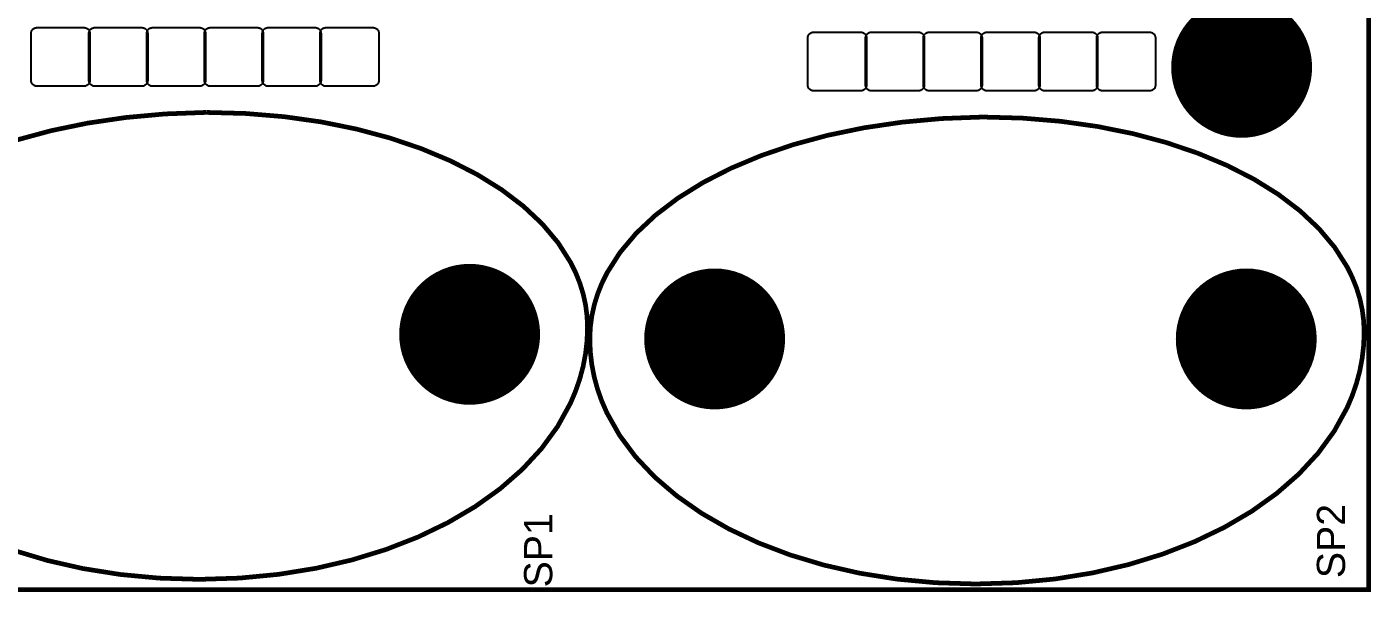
# Model space of a CAD drawing. Header units: inches. Extents: x -2.62 to 2.61, y -2.28 to 2.28.
# Drawn here: x 0.323 to 2.612, y -2.276 to -1.313 of the extents above; entities that cross this region are included whole.
import ezdxf

# ---------------------------------------------------------------- set-up
doc = ezdxf.new("R2010")
doc.units = ezdxf.units.IN
doc.layers.get('0').update_dxf_attribs({"linetype": 'CONTINUOUS'})

# ---------------------------------------------------------------- blocks, each defined once
blk = doc.blocks.new('EPAD')
at = {"const_width": 0.5}
blk.add_lwpolyline([(-0.25, 0, 1), (0.25, 0, 1)], format="xyb", close=True, dxfattribs=at)

msp = doc.modelspace()

# ---------------------------------------------------------------- linework, layer by layer
at = {"const_width": 0.008}
for points in [[(-2.612283, -2.271654), (2.608189, -2.271654), (2.608189, 2.271654), (-2.612283, 2.271654), (-2.612283, -2.271654)], [(-2.612283, -2.271654), (2.608189, -2.271654), (2.608189, 2.271654), (-2.612283, 2.271654), (-2.612283, -2.271654)], [(-2.612283, -2.271654), (2.608189, -2.271654), (2.608189, 2.271654), (-2.612283, 2.271654), (-2.612283, -2.271654)], [(0.299693, -2.204427), (0.357309, -2.221741), (0.418054, -2.23554), (0.48163, -2.245633), (0.547733, -2.251829), (0.616063, -2.253937), (0.684802, -2.25177), (0.751302, -2.245398), (0.815257, -2.23502), (0.876367, -2.22083), (0.934328, -2.203026), (0.988837, -2.181804), (1.039592, -2.157359), (1.086289, -2.129891), (1.128627, -2.099593), (1.166302, -2.066663), (1.199012, -2.031296), (1.226453, -1.993691), (1.248323, -1.954042), (1.257075, -1.933513), (1.26432, -1.912547), (1.270021, -1.891169), (1.27414, -1.869402), (1.276639, -1.847272), (1.27748, -1.824803), (1.276654, -1.805632), (1.274199, -1.786751), (1.270154, -1.76818), (1.264555, -1.749939), (1.257439, -1.73205), (1.248844, -1.714535), (1.227364, -1.680706), (1.200413, -1.648621), (1.168287, -1.618446), (1.131285, -1.59035), (1.089704, -1.564499), (1.04384, -1.541062), (0.993991, -1.520206), (0.940456, -1.502099), (0.88353, -1.486909), (0.823511, -1.474802), (0.760698, -1.465947), (0.695386, -1.460511), (0.627874, -1.458661)], [(0.299693, -2.204427), (0.357309, -2.221741), (0.418054, -2.23554), (0.48163, -2.245633), (0.547733, -2.251829), (0.616063, -2.253937), (0.684802, -2.25177), (0.751302, -2.245398), (0.815257, -2.23502), (0.876367, -2.22083), (0.934328, -2.203026), (0.988837, -2.181804), (1.039592, -2.157359), (1.086289, -2.129891), (1.128627, -2.099593), (1.166302, -2.066663), (1.199012, -2.031296), (1.226453, -1.993691), (1.248323, -1.954042), (1.257075, -1.933513), (1.26432, -1.912547), (1.270021, -1.891169), (1.27414, -1.869402), (1.276639, -1.847272), (1.27748, -1.824803), (1.276654, -1.805632), (1.274199, -1.786751), (1.270154, -1.76818), (1.264555, -1.749939), (1.257439, -1.73205), (1.248844, -1.714535), (1.227364, -1.680706), (1.200413, -1.648621), (1.168287, -1.618446), (1.131285, -1.59035), (1.089704, -1.564499), (1.04384, -1.541062), (0.993991, -1.520206), (0.940456, -1.502099), (0.88353, -1.486909), (0.823511, -1.474802), (0.760698, -1.465947), (0.695386, -1.460511), (0.627874, -1.458661)], [(0.299693, -2.204427), (0.357309, -2.221741), (0.418054, -2.23554), (0.48163, -2.245633), (0.547733, -2.251829), (0.616063, -2.253937), (0.684802, -2.25177), (0.751302, -2.245398), (0.815257, -2.23502), (0.876367, -2.22083), (0.934328, -2.203026), (0.988837, -2.181804), (1.039592, -2.157359), (1.086289, -2.129891), (1.128627, -2.099593), (1.166302, -2.066663), (1.199012, -2.031296), (1.226453, -1.993691), (1.248323, -1.954042), (1.257075, -1.933513), (1.26432, -1.912547), (1.270021, -1.891169), (1.27414, -1.869402), (1.276639, -1.847272), (1.27748, -1.824803), (1.276654, -1.805632), (1.274199, -1.786751), (1.270154, -1.76818), (1.264555, -1.749939), (1.257439, -1.73205), (1.248844, -1.714535), (1.227364, -1.680706), (1.200413, -1.648621), (1.168287, -1.618446), (1.131285, -1.59035), (1.089704, -1.564499), (1.04384, -1.541062), (0.993991, -1.520206), (0.940456, -1.502099), (0.88353, -1.486909), (0.823511, -1.474802), (0.760698, -1.465947), (0.695386, -1.460511), (0.627874, -1.458661)], [(0.627874, -1.458661), (0.558032, -1.461243), (0.490531, -1.467403), (0.425669, -1.476974), (0.363744, -1.489792), (0.305057, -1.505691)], [(0.627874, -1.458661), (0.558032, -1.461243), (0.490531, -1.467403), (0.425669, -1.476974), (0.363744, -1.489792), (0.305057, -1.505691)], [(0.627874, -1.458661), (0.558032, -1.461243), (0.490531, -1.467403), (0.425669, -1.476974), (0.363744, -1.489792), (0.305057, -1.505691)], [(1.950709, -1.466535), (1.880867, -1.469117), (1.813366, -1.475277), (1.748504, -1.484848), (1.686579, -1.497666), (1.627892, -1.513565), (1.57274, -1.53238), (1.521423, -1.553945), (1.474239, -1.578094), (1.431486, -1.604663), (1.393465, -1.633486), (1.360473, -1.664397), (1.33281, -1.697231), (1.310774, -1.731822), (1.301959, -1.749726), (1.294664, -1.768006), (1.288924, -1.786644), (1.284779, -1.805617), (1.282264, -1.824905), (1.281417, -1.844488), (1.282254, -1.866339), (1.284738, -1.887859), (1.288833, -1.909027), (1.2945, -1.929817), (1.301702, -1.950206), (1.310401, -1.97017), (1.332141, -2.008728), (1.359419, -2.045298), (1.391934, -2.079691), (1.429384, -2.111715), (1.47147, -2.141179), (1.51789, -2.167892), (1.568343, -2.191663), (1.622528, -2.212301), (1.680143, -2.229615), (1.740889, -2.243414), (1.804464, -2.253507), (1.870567, -2.259703), (1.938898, -2.261811), (2.007637, -2.259644), (2.074136, -2.253272), (2.138092, -2.242894), (2.199202, -2.228704), (2.257162, -2.2109), (2.311672, -2.189678), (2.362426, -2.165233), (2.409124, -2.137765), (2.451462, -2.107467), (2.489137, -2.074537), (2.521846, -2.03917), (2.549288, -2.001565), (2.571158, -1.961916), (2.579909, -1.941387), (2.587154, -1.920421), (2.592856, -1.899043), (2.596974, -1.877276), (2.599474, -1.855146), (2.600315, -1.832677), (2.599489, -1.813506), (2.597034, -1.794625), (2.592989, -1.776054), (2.587389, -1.757813), (2.580274, -1.739924), (2.571679, -1.722409), (2.550199, -1.68858), (2.523248, -1.656495), (2.491122, -1.62632), (2.45412, -1.598224), (2.412538, -1.572373), (2.366674, -1.548936), (2.316826, -1.52808), (2.26329, -1.509973), (2.206364, -1.494783), (2.146346, -1.482676), (2.083532, -1.473821), (2.018221, -1.468385), (1.950709, -1.466535)], [(1.950709, -1.466535), (1.880867, -1.469117), (1.813366, -1.475277), (1.748504, -1.484848), (1.686579, -1.497666), (1.627892, -1.513565), (1.57274, -1.53238), (1.521423, -1.553945), (1.474239, -1.578094), (1.431486, -1.604663), (1.393465, -1.633486), (1.360473, -1.664397), (1.33281, -1.697231), (1.310774, -1.731822), (1.301959, -1.749726), (1.294664, -1.768006), (1.288924, -1.786644), (1.284779, -1.805617), (1.282264, -1.824905), (1.281417, -1.844488), (1.282254, -1.866339), (1.284738, -1.887859), (1.288833, -1.909027), (1.2945, -1.929817), (1.301702, -1.950206), (1.310401, -1.97017), (1.332141, -2.008728), (1.359419, -2.045298), (1.391934, -2.079691), (1.429384, -2.111715), (1.47147, -2.141179), (1.51789, -2.167892), (1.568343, -2.191663), (1.622528, -2.212301), (1.680143, -2.229615), (1.740889, -2.243414), (1.804464, -2.253507), (1.870567, -2.259703), (1.938898, -2.261811), (2.007637, -2.259644), (2.074136, -2.253272), (2.138092, -2.242894), (2.199202, -2.228704), (2.257162, -2.2109), (2.311672, -2.189678), (2.362426, -2.165233), (2.409124, -2.137765), (2.451462, -2.107467), (2.489137, -2.074537), (2.521846, -2.03917), (2.549288, -2.001565), (2.571158, -1.961916), (2.579909, -1.941387), (2.587154, -1.920421), (2.592856, -1.899043), (2.596974, -1.877276), (2.599474, -1.855146), (2.600315, -1.832677), (2.599489, -1.813506), (2.597034, -1.794625), (2.592989, -1.776054), (2.587389, -1.757813), (2.580274, -1.739924), (2.571679, -1.722409), (2.550199, -1.68858), (2.523248, -1.656495), (2.491122, -1.62632), (2.45412, -1.598224), (2.412538, -1.572373), (2.366674, -1.548936), (2.316826, -1.52808), (2.26329, -1.509973), (2.206364, -1.494783), (2.146346, -1.482676), (2.083532, -1.473821), (2.018221, -1.468385), (1.950709, -1.466535)], [(1.950709, -1.466535), (1.880867, -1.469117), (1.813366, -1.475277), (1.748504, -1.484848), (1.686579, -1.497666), (1.627892, -1.513565), (1.57274, -1.53238), (1.521423, -1.553945), (1.474239, -1.578094), (1.431486, -1.604663), (1.393465, -1.633486), (1.360473, -1.664397), (1.33281, -1.697231), (1.310774, -1.731822), (1.301959, -1.749726), (1.294664, -1.768006), (1.288924, -1.786644), (1.284779, -1.805617), (1.282264, -1.824905), (1.281417, -1.844488), (1.282254, -1.866339), (1.284738, -1.887859), (1.288833, -1.909027), (1.2945, -1.929817), (1.301702, -1.950206), (1.310401, -1.97017), (1.332141, -2.008728), (1.359419, -2.045298), (1.391934, -2.079691), (1.429384, -2.111715), (1.47147, -2.141179), (1.51789, -2.167892), (1.568343, -2.191663), (1.622528, -2.212301), (1.680143, -2.229615), (1.740889, -2.243414), (1.804464, -2.253507), (1.870567, -2.259703), (1.938898, -2.261811), (2.007637, -2.259644), (2.074136, -2.253272), (2.138092, -2.242894), (2.199202, -2.228704), (2.257162, -2.2109), (2.311672, -2.189678), (2.362426, -2.165233), (2.409124, -2.137765), (2.451462, -2.107467), (2.489137, -2.074537), (2.521846, -2.03917), (2.549288, -2.001565), (2.571158, -1.961916), (2.579909, -1.941387), (2.587154, -1.920421), (2.592856, -1.899043), (2.596974, -1.877276), (2.599474, -1.855146), (2.600315, -1.832677), (2.599489, -1.813506), (2.597034, -1.794625), (2.592989, -1.776054), (2.587389, -1.757813), (2.580274, -1.739924), (2.571679, -1.722409), (2.550199, -1.68858), (2.523248, -1.656495), (2.491122, -1.62632), (2.45412, -1.598224), (2.412538, -1.572373), (2.366674, -1.548936), (2.316826, -1.52808), (2.26329, -1.509973), (2.206364, -1.494783), (2.146346, -1.482676), (2.083532, -1.473821), (2.018221, -1.468385), (1.950709, -1.466535)]]:
    msp.add_lwpolyline(points, dxfattribs=at)
for points in [[(0.419843, -1.414173), (0.339843, -1.414173), (0.338803, -1.414123), (0.337798, -1.413974), (0.336831, -1.413732), (0.335907, -1.413402), (0.335031, -1.412987), (0.334207, -1.412492), (0.333439, -1.411923), (0.332733, -1.411283), (0.332093, -1.410576), (0.331524, -1.409809), (0.331029, -1.408985), (0.330614, -1.408109), (0.330283, -1.407185), (0.330041, -1.406218), (0.329893, -1.405213), (0.329843, -1.404173), (0.329843, -1.324173), (0.329893, -1.323134), (0.330041, -1.322129), (0.330283, -1.321162), (0.330614, -1.320238), (0.331029, -1.319361), (0.331524, -1.318537), (0.332093, -1.31777), (0.332733, -1.317064), (0.333439, -1.316424), (0.334207, -1.315854), (0.335031, -1.315359), (0.335907, -1.314945), (0.336831, -1.314614), (0.337798, -1.314372), (0.338803, -1.314224), (0.339843, -1.314173), (0.419843, -1.314173), (0.420882, -1.314224), (0.421887, -1.314372), (0.422854, -1.314614), (0.423778, -1.314945), (0.424654, -1.315359), (0.425478, -1.315854), (0.426246, -1.316424), (0.426952, -1.317064), (0.427592, -1.31777), (0.428161, -1.318537), (0.428656, -1.319361), (0.429071, -1.320238), (0.429402, -1.321162), (0.429644, -1.322129), (0.429792, -1.323134), (0.429843, -1.324173), (0.429843, -1.404173), (0.429792, -1.405213), (0.429644, -1.406218), (0.429402, -1.407185), (0.429071, -1.408109), (0.428656, -1.408985), (0.428161, -1.409809), (0.427592, -1.410576), (0.426952, -1.411283), (0.426246, -1.411923), (0.425478, -1.412492), (0.424654, -1.412987), (0.423778, -1.413402), (0.422854, -1.413732), (0.421887, -1.413974), (0.420882, -1.414123), (0.419843, -1.414173)], [(0.518268, -1.414173), (0.438268, -1.414173), (0.437228, -1.414123), (0.436223, -1.413974), (0.435256, -1.413732), (0.434332, -1.413402), (0.433456, -1.412987), (0.432632, -1.412492), (0.431864, -1.411923), (0.431158, -1.411283), (0.430518, -1.410576), (0.429949, -1.409809), (0.429454, -1.408985), (0.429039, -1.408109), (0.428709, -1.407185), (0.428467, -1.406218), (0.428318, -1.405213), (0.428268, -1.404173), (0.428268, -1.324173), (0.428318, -1.323134), (0.428467, -1.322129), (0.428709, -1.321162), (0.429039, -1.320238), (0.429454, -1.319361), (0.429949, -1.318537), (0.430518, -1.31777), (0.431158, -1.317064), (0.431864, -1.316424), (0.432632, -1.315854), (0.433456, -1.315359), (0.434332, -1.314945), (0.435256, -1.314614), (0.436223, -1.314372), (0.437228, -1.314224), (0.438268, -1.314173), (0.518268, -1.314173), (0.519307, -1.314224), (0.520312, -1.314372), (0.521279, -1.314614), (0.522203, -1.314945), (0.52308, -1.315359), (0.523904, -1.315854), (0.524671, -1.316424), (0.525377, -1.317064), (0.526017, -1.31777), (0.526587, -1.318537), (0.527081, -1.319361), (0.527496, -1.320238), (0.527827, -1.321162), (0.528069, -1.322129), (0.528217, -1.323134), (0.528268, -1.324173), (0.528268, -1.404173), (0.528217, -1.405213), (0.528069, -1.406218), (0.527827, -1.407185), (0.527496, -1.408109), (0.527081, -1.408985), (0.526587, -1.409809), (0.526017, -1.410576), (0.525377, -1.411283), (0.524671, -1.411923), (0.523904, -1.412492), (0.52308, -1.412987), (0.522203, -1.413402), (0.521279, -1.413732), (0.520312, -1.413974), (0.519307, -1.414123), (0.518268, -1.414173)], [(0.616693, -1.414173), (0.536693, -1.414173), (0.535654, -1.414123), (0.534648, -1.413974), (0.533681, -1.413732), (0.532757, -1.413402), (0.531881, -1.412987), (0.531057, -1.412492), (0.530289, -1.411923), (0.529583, -1.411283), (0.528943, -1.410576), (0.528374, -1.409809), (0.52788, -1.408985), (0.527465, -1.408109), (0.527134, -1.407185), (0.526892, -1.406218), (0.526743, -1.405213), (0.526693, -1.404173), (0.526693, -1.324173), (0.526743, -1.323134), (0.526892, -1.322129), (0.527134, -1.321162), (0.527465, -1.320238), (0.52788, -1.319361), (0.528374, -1.318537), (0.528943, -1.31777), (0.529583, -1.317064), (0.530289, -1.316424), (0.531057, -1.315854), (0.531881, -1.315359), (0.532757, -1.314945), (0.533681, -1.314614), (0.534648, -1.314372), (0.535654, -1.314224), (0.536693, -1.314173), (0.616693, -1.314173), (0.617732, -1.314224), (0.618737, -1.314372), (0.619704, -1.314614), (0.620628, -1.314945), (0.621505, -1.315359), (0.622329, -1.315854), (0.623096, -1.316424), (0.623802, -1.317064), (0.624443, -1.31777), (0.625012, -1.318537), (0.625506, -1.319361), (0.625921, -1.320238), (0.626252, -1.321162), (0.626494, -1.322129), (0.626643, -1.323134), (0.626693, -1.324173), (0.626693, -1.404173), (0.626643, -1.405213), (0.626494, -1.406218), (0.626252, -1.407185), (0.625921, -1.408109), (0.625506, -1.408985), (0.625012, -1.409809), (0.624443, -1.410576), (0.623802, -1.411283), (0.623096, -1.411923), (0.622329, -1.412492), (0.621505, -1.412987), (0.620628, -1.413402), (0.619704, -1.413732), (0.618737, -1.413974), (0.617732, -1.414123), (0.616693, -1.414173)], [(0.715118, -1.414173), (0.635118, -1.414173), (0.634079, -1.414123), (0.633074, -1.413974), (0.632107, -1.413732), (0.631183, -1.413402), (0.630306, -1.412987), (0.629482, -1.412492), (0.628715, -1.411923), (0.628009, -1.411283), (0.627369, -1.410576), (0.626799, -1.409809), (0.626305, -1.408985), (0.62589, -1.408109), (0.625559, -1.407185), (0.625317, -1.406218), (0.625169, -1.405213), (0.625118, -1.404173), (0.625118, -1.324173), (0.625169, -1.323134), (0.625317, -1.322129), (0.625559, -1.321162), (0.62589, -1.320238), (0.626305, -1.319361), (0.626799, -1.318537), (0.627369, -1.31777), (0.628009, -1.317064), (0.628715, -1.316424), (0.629482, -1.315854), (0.630306, -1.315359), (0.631183, -1.314945), (0.632107, -1.314614), (0.633074, -1.314372), (0.634079, -1.314224), (0.635118, -1.314173), (0.715118, -1.314173), (0.716157, -1.314224), (0.717163, -1.314372), (0.71813, -1.314614), (0.719054, -1.314945), (0.71993, -1.315359), (0.720754, -1.315854), (0.721522, -1.316424), (0.722228, -1.317064), (0.722868, -1.31777), (0.723437, -1.318537), (0.723931, -1.319361), (0.724346, -1.320238), (0.724677, -1.321162), (0.724919, -1.322129), (0.725068, -1.323134), (0.725118, -1.324173), (0.725118, -1.404173), (0.725068, -1.405213), (0.724919, -1.406218), (0.724677, -1.407185), (0.724346, -1.408109), (0.723931, -1.408985), (0.723437, -1.409809), (0.722868, -1.410576), (0.722228, -1.411283), (0.721522, -1.411923), (0.720754, -1.412492), (0.71993, -1.412987), (0.719054, -1.413402), (0.71813, -1.413732), (0.717163, -1.413974), (0.716157, -1.414123), (0.715118, -1.414173)], [(0.813543, -1.414173), (0.733543, -1.414173), (0.732504, -1.414123), (0.731499, -1.413974), (0.730532, -1.413732), (0.729608, -1.413402), (0.728731, -1.412987), (0.727907, -1.412492), (0.72714, -1.411923), (0.726434, -1.411283), (0.725794, -1.410576), (0.725224, -1.409809), (0.72473, -1.408985), (0.724315, -1.408109), (0.723984, -1.407185), (0.723742, -1.406218), (0.723594, -1.405213), (0.723543, -1.404173), (0.723543, -1.324173), (0.723594, -1.323134), (0.723742, -1.322129), (0.723984, -1.321162), (0.724315, -1.320238), (0.72473, -1.319361), (0.725224, -1.318537), (0.725794, -1.31777), (0.726434, -1.317064), (0.72714, -1.316424), (0.727907, -1.315854), (0.728731, -1.315359), (0.729608, -1.314945), (0.730532, -1.314614), (0.731499, -1.314372), (0.732504, -1.314224), (0.733543, -1.314173), (0.813543, -1.314173), (0.814583, -1.314224), (0.815588, -1.314372), (0.816555, -1.314614), (0.817479, -1.314945), (0.818355, -1.315359), (0.819179, -1.315854), (0.819947, -1.316424), (0.820653, -1.317064), (0.821293, -1.31777), (0.821862, -1.318537), (0.822357, -1.319361), (0.822772, -1.320238), (0.823102, -1.321162), (0.823344, -1.322129), (0.823493, -1.323134), (0.823543, -1.324173), (0.823543, -1.404173), (0.823493, -1.405213), (0.823344, -1.406218), (0.823102, -1.407185), (0.822772, -1.408109), (0.822357, -1.408985), (0.821862, -1.409809), (0.821293, -1.410576), (0.820653, -1.411283), (0.819947, -1.411923), (0.819179, -1.412492), (0.818355, -1.412987), (0.817479, -1.413402), (0.816555, -1.413732), (0.815588, -1.413974), (0.814583, -1.414123), (0.813543, -1.414173)], [(0.911969, -1.414173), (0.831969, -1.414173), (0.830929, -1.414123), (0.829924, -1.413974), (0.828957, -1.413732), (0.828033, -1.413402), (0.827157, -1.412987), (0.826333, -1.412492), (0.825565, -1.411923), (0.824859, -1.411283), (0.824219, -1.410576), (0.82365, -1.409809), (0.823155, -1.408985), (0.82274, -1.408109), (0.822409, -1.407185), (0.822167, -1.406218), (0.822019, -1.405213), (0.821969, -1.404173), (0.821969, -1.324173), (0.822019, -1.323134), (0.822167, -1.322129), (0.822409, -1.321162), (0.82274, -1.320238), (0.823155, -1.319361), (0.82365, -1.318537), (0.824219, -1.31777), (0.824859, -1.317064), (0.825565, -1.316424), (0.826333, -1.315854), (0.827157, -1.315359), (0.828033, -1.314945), (0.828957, -1.314614), (0.829924, -1.314372), (0.830929, -1.314224), (0.831969, -1.314173), (0.911969, -1.314173), (0.913008, -1.314224), (0.914013, -1.314372), (0.91498, -1.314614), (0.915904, -1.314945), (0.91678, -1.315359), (0.917604, -1.315854), (0.918372, -1.316424), (0.919078, -1.317064), (0.919718, -1.31777), (0.920287, -1.318537), (0.920782, -1.319361), (0.921197, -1.320238), (0.921528, -1.321162), (0.92177, -1.322129), (0.921918, -1.323134), (0.921969, -1.324173), (0.921969, -1.404173), (0.921918, -1.405213), (0.92177, -1.406218), (0.921528, -1.407185), (0.921197, -1.408109), (0.920782, -1.408985), (0.920287, -1.409809), (0.919718, -1.410576), (0.919078, -1.411283), (0.918372, -1.411923), (0.917604, -1.412492), (0.91678, -1.412987), (0.915904, -1.413402), (0.91498, -1.413732), (0.914013, -1.413974), (0.913008, -1.414123), (0.911969, -1.414173)], [(1.742677, -1.422047), (1.662677, -1.422047), (1.661638, -1.421997), (1.660633, -1.421848), (1.659666, -1.421606), (1.658742, -1.421276), (1.657865, -1.420861), (1.657041, -1.420366), (1.656274, -1.419797), (1.655568, -1.419157), (1.654928, -1.41845), (1.654358, -1.417683), (1.653864, -1.416859), (1.653449, -1.415983), (1.653118, -1.415059), (1.652876, -1.414092), (1.652728, -1.413087), (1.652677, -1.412047), (1.652677, -1.332047), (1.652728, -1.331008), (1.652876, -1.330003), (1.653118, -1.329036), (1.653449, -1.328112), (1.653864, -1.327235), (1.654358, -1.326411), (1.654928, -1.325644), (1.655568, -1.324938), (1.656274, -1.324298), (1.657041, -1.323728), (1.657865, -1.323233), (1.658742, -1.322819), (1.659666, -1.322488), (1.660633, -1.322246), (1.661638, -1.322098), (1.662677, -1.322047), (1.742677, -1.322047), (1.743717, -1.322098), (1.744722, -1.322246), (1.745689, -1.322488), (1.746613, -1.322819), (1.747489, -1.323233), (1.748313, -1.323728), (1.749081, -1.324298), (1.749787, -1.324938), (1.750427, -1.325644), (1.750996, -1.326411), (1.751491, -1.327235), (1.751906, -1.328112), (1.752236, -1.329036), (1.752478, -1.330003), (1.752627, -1.331008), (1.752677, -1.332047), (1.752677, -1.412047), (1.752627, -1.413087), (1.752478, -1.414092), (1.752236, -1.415059), (1.751906, -1.415983), (1.751491, -1.416859), (1.750996, -1.417683), (1.750427, -1.41845), (1.749787, -1.419157), (1.749081, -1.419797), (1.748313, -1.420366), (1.747489, -1.420861), (1.746613, -1.421276), (1.745689, -1.421606), (1.744722, -1.421848), (1.743717, -1.421997), (1.742677, -1.422047)], [(1.841102, -1.422047), (1.761102, -1.422047), (1.760063, -1.421997), (1.759058, -1.421848), (1.758091, -1.421606), (1.757167, -1.421276), (1.756291, -1.420861), (1.755467, -1.420366), (1.754699, -1.419797), (1.753993, -1.419157), (1.753353, -1.41845), (1.752783, -1.417683), (1.752289, -1.416859), (1.751874, -1.415983), (1.751543, -1.415059), (1.751301, -1.414092), (1.751153, -1.413087), (1.751102, -1.412047), (1.751102, -1.332047), (1.751153, -1.331008), (1.751301, -1.330003), (1.751543, -1.329036), (1.751874, -1.328112), (1.752289, -1.327235), (1.752783, -1.326411), (1.753353, -1.325644), (1.753993, -1.324938), (1.754699, -1.324298), (1.755467, -1.323728), (1.756291, -1.323233), (1.757167, -1.322819), (1.758091, -1.322488), (1.759058, -1.322246), (1.760063, -1.322098), (1.761102, -1.322047), (1.841102, -1.322047), (1.842142, -1.322098), (1.843147, -1.322246), (1.844114, -1.322488), (1.845038, -1.322819), (1.845914, -1.323233), (1.846738, -1.323728), (1.847506, -1.324298), (1.848212, -1.324938), (1.848852, -1.325644), (1.849421, -1.326411), (1.849916, -1.327235), (1.850331, -1.328112), (1.850661, -1.329036), (1.850904, -1.330003), (1.851052, -1.331008), (1.851102, -1.332047), (1.851102, -1.412047), (1.851052, -1.413087), (1.850904, -1.414092), (1.850661, -1.415059), (1.850331, -1.415983), (1.849916, -1.416859), (1.849421, -1.417683), (1.848852, -1.41845), (1.848212, -1.419157), (1.847506, -1.419797), (1.846738, -1.420366), (1.845914, -1.420861), (1.845038, -1.421276), (1.844114, -1.421606), (1.843147, -1.421848), (1.842142, -1.421997), (1.841102, -1.422047)], [(1.939528, -1.422047), (1.859528, -1.422047), (1.858488, -1.421997), (1.857483, -1.421848), (1.856516, -1.421606), (1.855592, -1.421276), (1.854716, -1.420861), (1.853892, -1.420366), (1.853124, -1.419797), (1.852418, -1.419157), (1.851778, -1.41845), (1.851209, -1.417683), (1.850714, -1.416859), (1.850299, -1.415983), (1.849969, -1.415059), (1.849726, -1.414092), (1.849578, -1.413087), (1.849528, -1.412047), (1.849528, -1.332047), (1.849578, -1.331008), (1.849726, -1.330003), (1.849969, -1.329036), (1.850299, -1.328112), (1.850714, -1.327235), (1.851209, -1.326411), (1.851778, -1.325644), (1.852418, -1.324938), (1.853124, -1.324298), (1.853892, -1.323728), (1.854716, -1.323233), (1.855592, -1.322819), (1.856516, -1.322488), (1.857483, -1.322246), (1.858488, -1.322098), (1.859528, -1.322047), (1.939528, -1.322047), (1.940567, -1.322098), (1.941572, -1.322246), (1.942539, -1.322488), (1.943463, -1.322819), (1.944339, -1.323233), (1.945163, -1.323728), (1.945931, -1.324298), (1.946637, -1.324938), (1.947277, -1.325644), (1.947846, -1.326411), (1.948341, -1.327235), (1.948756, -1.328112), (1.949087, -1.329036), (1.949329, -1.330003), (1.949477, -1.331008), (1.949528, -1.332047), (1.949528, -1.412047), (1.949477, -1.413087), (1.949329, -1.414092), (1.949087, -1.415059), (1.948756, -1.415983), (1.948341, -1.416859), (1.947846, -1.417683), (1.947277, -1.41845), (1.946637, -1.419157), (1.945931, -1.419797), (1.945163, -1.420366), (1.944339, -1.420861), (1.943463, -1.421276), (1.942539, -1.421606), (1.941572, -1.421848), (1.940567, -1.421997), (1.939528, -1.422047)], [(2.037953, -1.422047), (1.957953, -1.422047), (1.956913, -1.421997), (1.955908, -1.421848), (1.954941, -1.421606), (1.954017, -1.421276), (1.953141, -1.420861), (1.952317, -1.420366), (1.951549, -1.419797), (1.950843, -1.419157), (1.950203, -1.41845), (1.949634, -1.417683), (1.949139, -1.416859), (1.948724, -1.415983), (1.948394, -1.415059), (1.948152, -1.414092), (1.948003, -1.413087), (1.947953, -1.412047), (1.947953, -1.332047), (1.948003, -1.331008), (1.948152, -1.330003), (1.948394, -1.329036), (1.948724, -1.328112), (1.949139, -1.327235), (1.949634, -1.326411), (1.950203, -1.325644), (1.950843, -1.324938), (1.951549, -1.324298), (1.952317, -1.323728), (1.953141, -1.323233), (1.954017, -1.322819), (1.954941, -1.322488), (1.955908, -1.322246), (1.956913, -1.322098), (1.957953, -1.322047), (2.037953, -1.322047), (2.038992, -1.322098), (2.039997, -1.322246), (2.040964, -1.322488), (2.041888, -1.322819), (2.042765, -1.323233), (2.043589, -1.323728), (2.044356, -1.324298), (2.045062, -1.324938), (2.045702, -1.325644), (2.046272, -1.326411), (2.046766, -1.327235), (2.047181, -1.328112), (2.047512, -1.329036), (2.047754, -1.330003), (2.047902, -1.331008), (2.047953, -1.332047), (2.047953, -1.412047), (2.047902, -1.413087), (2.047754, -1.414092), (2.047512, -1.415059), (2.047181, -1.415983), (2.046766, -1.416859), (2.046272, -1.417683), (2.045702, -1.41845), (2.045062, -1.419157), (2.044356, -1.419797), (2.043589, -1.420366), (2.042765, -1.420861), (2.041888, -1.421276), (2.040964, -1.421606), (2.039997, -1.421848), (2.038992, -1.421997), (2.037953, -1.422047)], [(2.136378, -1.422047), (2.056378, -1.422047), (2.055339, -1.421997), (2.054333, -1.421848), (2.053367, -1.421606), (2.052443, -1.421276), (2.051566, -1.420861), (2.050742, -1.420366), (2.049974, -1.419797), (2.049269, -1.419157), (2.048628, -1.41845), (2.048059, -1.417683), (2.047565, -1.416859), (2.04715, -1.415983), (2.046819, -1.415059), (2.046577, -1.414092), (2.046428, -1.413087), (2.046378, -1.412047), (2.046378, -1.332047), (2.046428, -1.331008), (2.046577, -1.330003), (2.046819, -1.329036), (2.04715, -1.328112), (2.047565, -1.327235), (2.048059, -1.326411), (2.048628, -1.325644), (2.049269, -1.324938), (2.049974, -1.324298), (2.050742, -1.323728), (2.051566, -1.323233), (2.052443, -1.322819), (2.053367, -1.322488), (2.054333, -1.322246), (2.055339, -1.322098), (2.056378, -1.322047), (2.136378, -1.322047), (2.137417, -1.322098), (2.138422, -1.322246), (2.139389, -1.322488), (2.140313, -1.322819), (2.14119, -1.323233), (2.142014, -1.323728), (2.142781, -1.324298), (2.143487, -1.324938), (2.144128, -1.325644), (2.144697, -1.326411), (2.145191, -1.327235), (2.145606, -1.328112), (2.145937, -1.329036), (2.146179, -1.330003), (2.146328, -1.331008), (2.146378, -1.332047), (2.146378, -1.412047), (2.146328, -1.413087), (2.146179, -1.414092), (2.145937, -1.415059), (2.145606, -1.415983), (2.145191, -1.416859), (2.144697, -1.417683), (2.144128, -1.41845), (2.143487, -1.419157), (2.142781, -1.419797), (2.142014, -1.420366), (2.14119, -1.420861), (2.140313, -1.421276), (2.139389, -1.421606), (2.138422, -1.421848), (2.137417, -1.421997), (2.136378, -1.422047)], [(2.234803, -1.422047), (2.154803, -1.422047), (2.153764, -1.421997), (2.152759, -1.421848), (2.151792, -1.421606), (2.150868, -1.421276), (2.149991, -1.420861), (2.149167, -1.420366), (2.1484, -1.419797), (2.147694, -1.419157), (2.147054, -1.41845), (2.146484, -1.417683), (2.14599, -1.416859), (2.145575, -1.415983), (2.145244, -1.415059), (2.145002, -1.414092), (2.144854, -1.413087), (2.144803, -1.412047), (2.144803, -1.332047), (2.144854, -1.331008), (2.145002, -1.330003), (2.145244, -1.329036), (2.145575, -1.328112), (2.14599, -1.327235), (2.146484, -1.326411), (2.147054, -1.325644), (2.147694, -1.324938), (2.1484, -1.324298), (2.149167, -1.323728), (2.149991, -1.323233), (2.150868, -1.322819), (2.151792, -1.322488), (2.152759, -1.322246), (2.153764, -1.322098), (2.154803, -1.322047), (2.234803, -1.322047), (2.235843, -1.322098), (2.236848, -1.322246), (2.237815, -1.322488), (2.238739, -1.322819), (2.239615, -1.323233), (2.240439, -1.323728), (2.241207, -1.324298), (2.241913, -1.324938), (2.242553, -1.325644), (2.243122, -1.326411), (2.243617, -1.327235), (2.244031, -1.328112), (2.244362, -1.329036), (2.244604, -1.330003), (2.244753, -1.331008), (2.244803, -1.332047), (2.244803, -1.412047), (2.244753, -1.413087), (2.244604, -1.414092), (2.244362, -1.415059), (2.244031, -1.415983), (2.243617, -1.416859), (2.243122, -1.417683), (2.242553, -1.41845), (2.241913, -1.419157), (2.241207, -1.419797), (2.240439, -1.420366), (2.239615, -1.420861), (2.238739, -1.421276), (2.237815, -1.421606), (2.236848, -1.421848), (2.235843, -1.421997), (2.234803, -1.422047)]]:
    msp.add_lwpolyline(points, close=True)

# ---------------------------------------------------------------- block references
at = {"xscale": 0.24, "yscale": 0.24}
for p in [(2.391654, -1.38189), (1.076693, -1.836614), (1.494016, -1.844488), (2.399528, -1.844488)]:
    msp.add_blockref('EPAD', p, dxfattribs=at)

# ---------------------------------------------------------------- texts
at = {"width": 1.041667}
for s, p in [('SP2', (2.567764, -2.251882)), ('SP2', (2.567764, -2.251882)), ('SP2', (2.567764, -2.251882)), ('SP1', (1.21737, -2.26763)), ('SP1', (1.21737, -2.26763)), ('SP1', (1.21737, -2.26763))]:
    msp.add_text(s, height=0.048, rotation=90, dxfattribs=at).set_placement(p)

doc.saveas('drawing.dxf')
